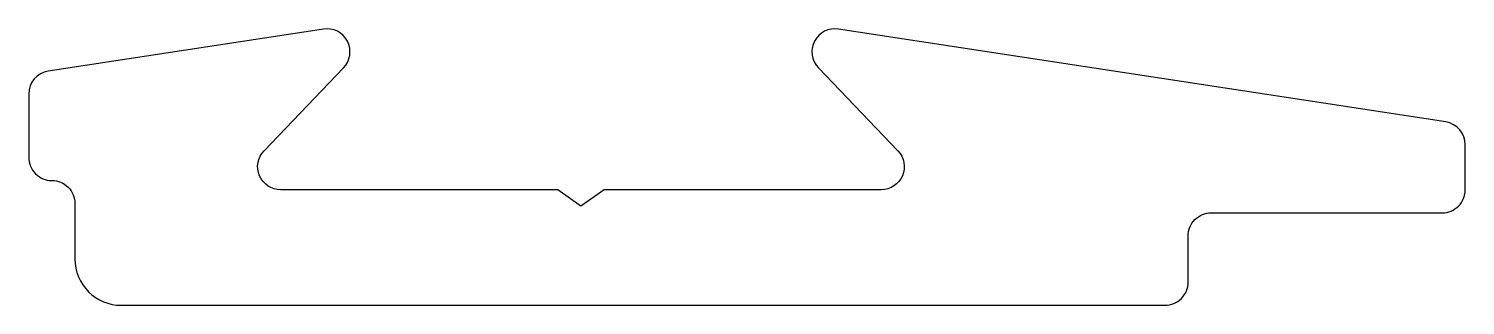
# Model space of a CAD drawing. Extents: x 752.9 to 784, y 534.7 to 540.7.
import ezdxf

# ---------------------------------------------------------------- set-up
doc = ezdxf.new("R2010")
doc.units = 0
doc.layers.get('0').update_dxf_attribs({"linetype": 'CONTINUOUS'})

msp = doc.modelspace()

# ---------------------------------------------------------------- linework, layer by layer
msp.add_lwpolyline([(753.393, 537.377, -0.414214), (753.893, 536.877), (753.893, 535.677, 0.414214), (754.893, 534.677), (777.493, 534.677, 0.414214), (777.993, 535.177), (777.993, 536.177, -0.414214), (778.493, 536.677), (783.493, 536.677, 0.414214), (783.993, 537.177), (783.993, 538.148, 0.370407), (783.569, 538.642), (770.424, 540.653, 0.716861), (769.988, 539.813), (771.709, 538.02, -0.660889), (771.349, 537.174), (765.349, 537.174), (764.849, 536.824), (764.349, 537.174), (758.349, 537.174, -0.660889), (757.988, 538.02), (759.709, 539.813, 0.716861), (759.273, 540.653), (753.317, 539.742, 0.370407), (752.893, 539.248), (752.893, 537.877, 0.414214)], format="xyb", close=True)

doc.saveas('drawing.dxf')
